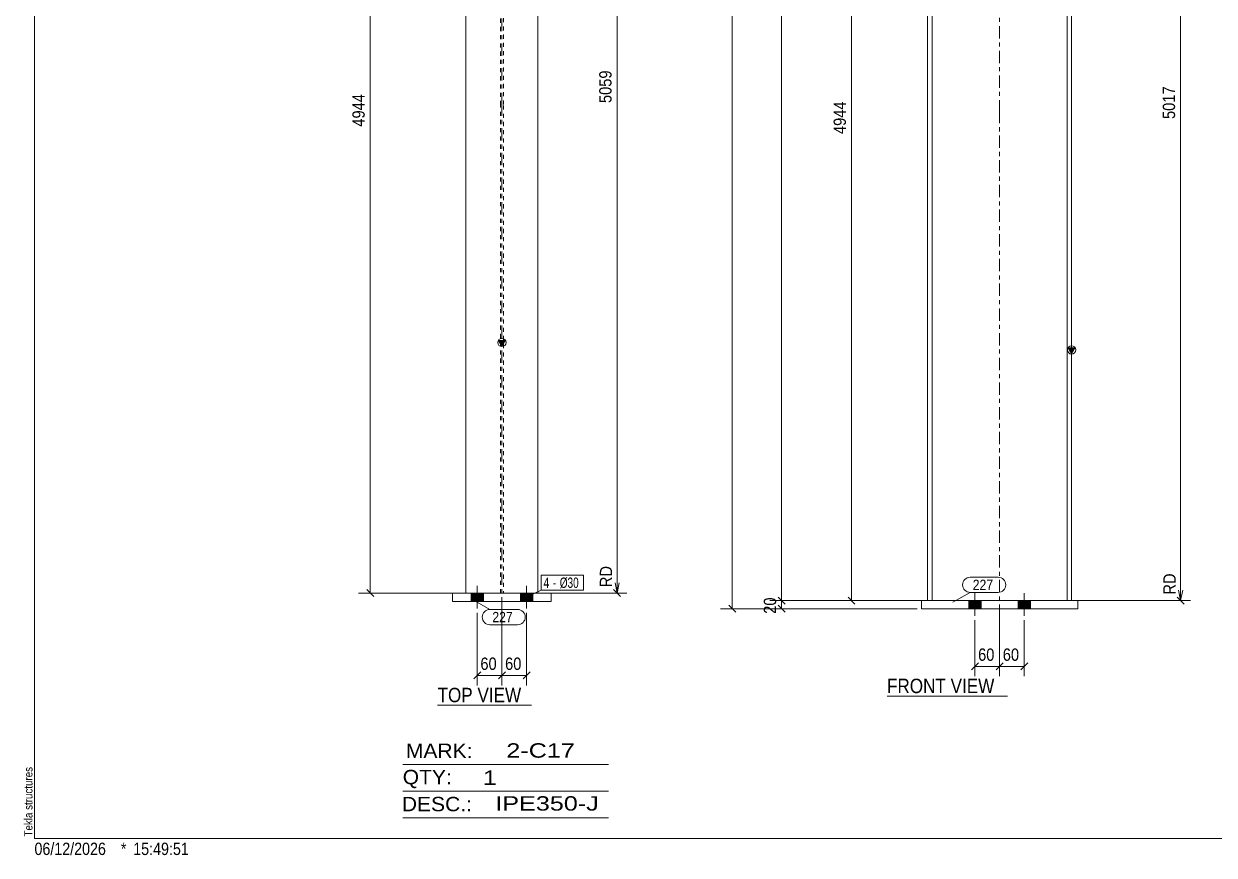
# Model space of a CAD drawing. Header units: millimetres. Extents: x 2 to 579, y 1 to 405.
# Drawn here: x 2.4 to 291.8, y 1 to 203 of the extents above; entities that cross this region are included whole.
import ezdxf

# ---------------------------------------------------------------- set-up
doc = ezdxf.new("R2010")
doc.units = ezdxf.units.MM
for name, pattern in [('XKITLINE00', [0]), ('XKITLINE01', [4, 1, -1, 1, -1]), ('XKITLINE03', [6, 3, -1, 1, -1])]:
    doc.linetypes.add(name, pattern=pattern)
for name, color, linetype, lineweight in [('Bolt', 3, 'Continuous', 0), ('BoltMark', 7, 'Continuous', 0), ('Dimensions', 7, 'Continuous', 0), ('DrawingSheet', 5, 'Continuous', 0), ('OtherObjectType', 7, 'Continuous', 0), ('Part', 2, 'Continuous', 0), ('PartMark', 7, 'Continuous', 0)]:
    doc.layers.add(name, color=color, linetype=linetype, lineweight=lineweight)
doc.styles.add('ARIAL', font='ARIAL.TTF')
doc.styles.add('ARIAL_NARROW', font='ARIALN.TTF')

# ---------------------------------------------------------------- blocks, each defined once
blk = doc.blocks.new('*A3')
at = {"layer": 'Bolt'}
for points in [[(235.09, 62.84), (235.09, 60.84), (232.09, 60.84), (232.09, 62.84)], [(235.09, 62.84), (235.09, 60.84), (232.09, 60.84), (232.09, 62.84)], [(247.09, 62.84), (247.09, 60.84), (244.09, 60.84), (244.09, 62.84)], [(247.09, 62.84), (247.09, 60.84), (244.09, 60.84), (244.09, 62.84)]]:
    blk.add_hatch(color=3, dxfattribs=at).paths.add_polyline_path(points, flags=17)
at = {"layer": 'Bolt', "color": 3, "linetype": 'XKITLINE00', "lineweight": 0}
for p, q in [((233.59, 64.59), (233.59, 59.09)), ((233.59, 64.59), (233.59, 59.09)), ((245.59, 64.59), (245.59, 59.09)), ((245.59, 64.59), (245.59, 59.09)), ((232.09, 62.84), (232.09, 60.84)), ((232.09, 62.84), (232.09, 60.84)), ((235.09, 62.84), (235.09, 60.84)), ((235.09, 62.84), (235.09, 60.84)), ((244.09, 62.84), (244.09, 60.84)), ((244.09, 62.84), (244.09, 60.84)), ((247.09, 62.84), (247.09, 60.84)), ((247.09, 62.84), (247.09, 60.84))]:
    blk.add_line(p, q, dxfattribs=at)
blk = doc.blocks.new('*A4')
at = {"layer": 'Part'}
blk.add_hatch(color=2, dxfattribs=at).paths.add_polyline_path([(256.29, 124.24), (257.89, 124.24), (257.09, 122.84)], flags=17)
at = {"layer": 'Part', "color": 7, "linetype": 'XKITLINE03', "lineweight": 0}
for p, q in [((239.59, 181.44), (239.59, 378.83)), ((239.59, 52.84), (239.59, 181.34))]:
    blk.add_line(p, q, dxfattribs=at)
at = {"layer": 'Part', "color": 2, "linetype": 'XKITLINE00', "lineweight": 0}
for p, q in [((223.19, 370.56), (222.09, 370.68)), ((222.09, 370.68), (222.09, 181.44)), ((223.19, 370.56), (223.19, 181.44)), ((255.99, 367.1), (255.99, 181.44)), ((257.09, 366.99), (255.99, 367.1)), ((257.09, 181.44), (257.09, 366.99)), ((222.09, 181.34), (222.09, 62.84)), ((223.19, 181.34), (223.19, 62.84)), ((255.99, 181.34), (255.99, 62.84)), ((257.09, 62.84), (257.09, 181.34)), ((257.09, 122.84), (256.29, 124.24)), ((256.29, 124.24), (257.89, 124.24)), ((257.89, 124.24), (257.09, 122.84))]:
    blk.add_line(p, q, dxfattribs=at)
at = {"layer": 'Part', "color": 7, "linetype": 'XKITLINE01', "lineweight": 0}
for p, q in [((255.99, 367.1), (223.19, 370.56)), ((257.09, 62.84), (222.09, 62.84))]:
    blk.add_line(p, q, dxfattribs=at)
at = {"layer": 'Part', "color": 2, "linetype": 'XKITLINE00', "lineweight": 0}
blk.add_circle((257.09, 123.74), 1, dxfattribs=at)
blk = doc.blocks.new('*A5')
at = {"layer": 'Part', "color": 2, "linetype": 'XKITLINE00', "lineweight": 0}
for p, q in [((258.59, 62.84), (220.59, 62.84)), ((220.59, 62.84), (220.59, 60.84)), ((258.59, 60.84), (220.59, 60.84)), ((258.59, 62.84), (258.59, 60.84))]:
    blk.add_line(p, q, dxfattribs=at)
blk = doc.blocks.new('*A11')
at = {"layer": 'Bolt'}
for points in [[(114.11, 64.63), (114.11, 62.63), (111.11, 62.63), (111.11, 64.63)], [(114.11, 64.63), (114.11, 62.63), (111.11, 62.63), (111.11, 64.63)], [(126.11, 64.63), (126.11, 62.63), (123.11, 62.63), (123.11, 64.63)], [(126.11, 64.63), (126.11, 62.63), (123.11, 62.63), (123.11, 64.63)]]:
    blk.add_hatch(color=3, dxfattribs=at).paths.add_polyline_path(points, flags=17)
at = {"layer": 'Bolt', "color": 3, "linetype": 'XKITLINE00', "lineweight": 0}
for p, q in [((111.11, 64.63), (111.11, 62.63)), ((111.11, 64.63), (111.11, 62.63)), ((112.61, 66.38), (112.61, 60.88)), ((112.61, 66.38), (112.61, 60.88)), ((114.11, 64.63), (114.11, 62.63)), ((114.11, 64.63), (114.11, 62.63)), ((123.11, 64.63), (123.11, 62.63)), ((123.11, 64.63), (123.11, 62.63)), ((124.61, 66.38), (124.61, 60.88)), ((124.61, 66.38), (124.61, 60.88)), ((126.11, 64.63), (126.11, 62.63)), ((126.11, 64.63), (126.11, 62.63))]:
    blk.add_line(p, q, dxfattribs=at)
blk = doc.blocks.new('*A12')
at = {"layer": 'Part'}
blk.add_hatch(color=2, dxfattribs=at).paths.add_polyline_path([(117.81, 126.03), (119.41, 126.03), (118.61, 124.63)], flags=17)
at = {"layer": 'Part', "color": 7, "linetype": 'XKITLINE03', "lineweight": 0}
for p, q in [((118.61, 183.23), (118.61, 380.63)), ((118.61, 54.63), (118.61, 183.13))]:
    blk.add_line(p, q, dxfattribs=at)
at = {"layer": 'Part', "color": 2, "linetype": 'XKITLINE00', "lineweight": 0}
for p, q in [((127.36, 372.48), (109.86, 372.48)), ((109.86, 372.48), (109.86, 183.23)), ((127.36, 183.23), (127.36, 372.48)), ((109.86, 183.13), (109.86, 64.63)), ((127.36, 64.63), (127.36, 183.13)), ((118.61, 124.63), (117.81, 126.03)), ((117.81, 126.03), (119.41, 126.03)), ((119.41, 126.03), (118.61, 124.63))]:
    blk.add_line(p, q, dxfattribs=at)
at = {"layer": 'Part', "color": 7, "linetype": 'XKITLINE01', "lineweight": 0}
for p, q in [((118.26, 372.36), (109.86, 372.36)), ((118.26, 183.23), (118.26, 372.36)), ((118.96, 372.36), (118.96, 183.23)), ((118.96, 372.36), (127.36, 372.36)), ((118.26, 368.9), (109.86, 368.9)), ((109.86, 368.79), (127.36, 368.79)), ((118.96, 368.9), (127.36, 368.9)), ((118.26, 64.63), (118.26, 183.13)), ((118.96, 183.13), (118.96, 64.63)), ((109.86, 64.63), (127.36, 64.63))]:
    blk.add_line(p, q, dxfattribs=at)
at = {"layer": 'Part', "color": 2, "linetype": 'XKITLINE00', "lineweight": 0}
blk.add_circle((118.61, 125.53), 1, dxfattribs=at)
blk = doc.blocks.new('*A13')
at = {"layer": 'Part', "color": 2, "linetype": 'XKITLINE00', "lineweight": 0}
for p, q in [((106.61, 62.63), (106.61, 64.63)), ((106.61, 64.63), (130.61, 64.63)), ((130.61, 64.63), (130.61, 62.63)), ((130.61, 62.63), (106.61, 62.63))]:
    blk.add_line(p, q, dxfattribs=at)
blk = doc.blocks.new('*A17')
at = {"layer": 'DrawingSheet', "color": 5, "linetype": 'XKITLINE00', "lineweight": 0}
for p, q in [((5, 405), (5, 5)), ((5, 5), (579, 5))]:
    blk.add_line(p, q, dxfattribs=at)
at = {"layer": 'DrawingSheet', "color": 5, "style": 'ARIAL', "width": 0.85}
blk.add_text('Tekla structures', height=2, rotation=90, dxfattribs=at).set_placement((4.5, 5.5))
blk = doc.blocks.new('*A21')
at = {"layer": 'OtherObjectType', "color": 6, "linetype": 'XKITLINE00', "lineweight": 0}
for p, q in [((94.5, 23), (144.5, 23)), ((94.5, 16.5), (144.5, 16.5)), ((94.5, 10), (144.5, 10))]:
    blk.add_line(p, q, dxfattribs=at)
at = {"layer": 'OtherObjectType', "color": 6, "style": 'ARIAL_NARROW'}
for s, width, p in [('MARK:', 1.275, (95.27, 24.58)), ('2-C17', 1.525501, (119.69, 24.65)), ('QTY:', 1.275, (94.5, 18.19)), ('1', 1.525501, (113.99, 18.05)), ('DESC.:', 1.275, (94.29, 11.63)), ('IPE350-J', 1.525501, (117, 11.79))]:
    blk.add_text(s, height=3.5, dxfattribs=dict(at, width=width)).set_placement(p)
blk = doc.blocks.new('*A24')
at = {"layer": 'OtherObjectType', "color": 7, "style": 'ARIAL_NARROW', "width": 1.008832}
for s, p in [('06/12/2026', (4.99, 1)), ('*', (26, 1)), ('15:49:51', (29, 1))]:
    blk.add_text(s, height=3, dxfattribs=at).set_placement(p)
blk = doc.blocks.new('*A25')
at = {"layer": 'Dimensions', "color": 7, "linetype": 'XKITLINE00', "lineweight": 0}
for p, q in [((221.19, 371.67), (171.76, 371.67)), ((173.76, 372.52), (175.46, 370.82)), ((174.61, 60.84), (174.61, 371.67)), ((219.59, 60.84), (171.76, 60.84)), ((173.76, 61.68), (175.46, 59.99))]:
    blk.add_line(p, q, dxfattribs=at)
at = {"layer": 'Dimensions', "color": 3}
for p in [(174.61, 371.67), (174.61, 60.84)]:
    blk.add_point(p, dxfattribs=at)
at = {"layer": 'Dimensions', "color": 3, "style": 'ARIAL', "width": 0.85}
blk.add_text('5697', height=3, rotation=90.0002, dxfattribs=at).set_placement((173.26, 211.8))
blk = doc.blocks.new('*A26')
at = {"layer": 'Dimensions', "color": 7, "linetype": 'XKITLINE00', "lineweight": 0}
for p, q in [((185.76, 63.68), (187.46, 61.99)), ((221.09, 62.84), (183.76, 62.84)), ((219.59, 60.84), (183.76, 60.84)), ((185.76, 61.68), (187.46, 59.99)), ((186.61, 60.84), (186.61, 62.84))]:
    blk.add_line(p, q, dxfattribs=at)
at = {"layer": 'Dimensions', "color": 3}
for p in [(186.61, 62.84), (186.61, 60.84)]:
    blk.add_point(p, dxfattribs=at)
at = {"layer": 'Dimensions', "color": 3, "style": 'ARIAL', "width": 0.85}
blk.add_text('20', height=3, rotation=90.0002, dxfattribs=at).set_placement((185.26, 59.61))
blk = doc.blocks.new('*A27')
at = {"layer": 'Dimensions', "color": 7, "linetype": 'XKITLINE00', "lineweight": 0}
for p, q in [((221.09, 370.68), (183.76, 370.68)), ((185.76, 371.53), (187.46, 369.83)), ((186.61, 62.84), (186.61, 370.68)), ((185.76, 63.68), (187.46, 61.99)), ((221.09, 62.84), (183.76, 62.84))]:
    blk.add_line(p, q, dxfattribs=at)
at = {"layer": 'Dimensions', "color": 3}
for p in [(186.61, 370.68), (186.61, 62.84)]:
    blk.add_point(p, dxfattribs=at)
at = {"layer": 'Dimensions', "color": 3, "style": 'ARIAL', "width": 0.85}
blk.add_text('5667', height=3, rotation=90.0002, dxfattribs=at).set_placement((185.26, 212.31))
blk = doc.blocks.new('*A29')
at = {"layer": 'Dimensions', "color": 7, "linetype": 'XKITLINE00', "lineweight": 0}
for p, q in [((222.19, 298.44), (200.74, 298.44)), ((202.74, 299.28), (204.43, 297.59)), ((203.59, 62.84), (203.59, 298.44)), ((202.74, 63.68), (204.43, 61.99)), ((221.09, 62.84), (200.74, 62.84))]:
    blk.add_line(p, q, dxfattribs=at)
at = {"layer": 'Dimensions', "color": 3}
for p in [(203.59, 298.44), (203.59, 62.84)]:
    blk.add_point(p, dxfattribs=at)
at = {"layer": 'Dimensions', "color": 3, "style": 'ARIAL', "width": 0.85}
blk.add_text('4944', height=3, dxfattribs=at).set_placement((204.89, 299.64))
blk.add_text('4944', height=3, rotation=90.0002, dxfattribs=at).set_placement((202.24, 176.19))
blk = doc.blocks.new('*A31')
at = {"layer": 'Dimensions', "color": 7, "linetype": 'XKITLINE00', "lineweight": 0}
for p, q in [((262.14, 305.76), (285.99, 305.76)), ((282.74, 306.61), (284.43, 304.91)), ((283.59, 62.84), (283.59, 305.76)), ((283.59, 70.06), (283.59, 62.84)), ((282.74, 63.68), (284.43, 61.99)), ((283.09, 65.34), (283.59, 62.84)), ((284.09, 65.34), (283.59, 62.84)), ((258.09, 62.84), (285.99, 62.84)), ((258.09, 62.84), (285.99, 62.84))]:
    blk.add_line(p, q, dxfattribs=at)
at = {"layer": 'Dimensions', "color": 3}
for p in [(283.59, 305.76), (283.59, 62.84)]:
    blk.add_point(p, dxfattribs=at)
at = {"layer": 'Dimensions', "color": 7}
blk.add_point((283.59, 62.84), dxfattribs=at)
at = {"layer": 'Dimensions', "color": 3, "style": 'ARIAL', "width": 0.85}
blk.add_text('5017', height=3, dxfattribs=at).set_placement((268.89, 306.96))
for s, p in [('5017', (282.24, 179.85)), ('RD', (282.39, 64.28))]:
    blk.add_text(s, height=3, rotation=90.0002, dxfattribs=at).set_placement(p)
blk = doc.blocks.new('*A38')
at = {"layer": 'Dimensions', "color": 7, "linetype": 'XKITLINE00', "lineweight": 0}
for p, q in [((239.59, 61.84), (239.59, 44.44)), ((233.59, 58.09), (233.59, 44.44)), ((234.43, 47.68), (232.74, 45.99)), ((233.59, 46.84), (239.59, 46.84)), ((240.43, 47.68), (238.74, 45.99))]:
    blk.add_line(p, q, dxfattribs=at)
at = {"layer": 'Dimensions', "color": 3}
for p in [(233.59, 46.84), (239.59, 46.84)]:
    blk.add_point(p, dxfattribs=at)
at = {"layer": 'Dimensions', "color": 3, "style": 'ARIAL', "width": 0.85}
blk.add_text('60', height=3, dxfattribs=at).set_placement((234.36, 48.19))
blk = doc.blocks.new('*A39')
at = {"layer": 'Dimensions', "color": 7, "linetype": 'XKITLINE00', "lineweight": 0}
for p, q in [((239.59, 61.84), (239.59, 44.44)), ((245.59, 58.09), (245.59, 44.44)), ((240.43, 47.68), (238.74, 45.99)), ((239.59, 46.84), (245.59, 46.84)), ((246.43, 47.68), (244.74, 45.99))]:
    blk.add_line(p, q, dxfattribs=at)
at = {"layer": 'Dimensions', "color": 3}
for p in [(239.59, 46.84), (245.59, 46.84)]:
    blk.add_point(p, dxfattribs=at)
at = {"layer": 'Dimensions', "color": 3, "style": 'ARIAL', "width": 0.85}
blk.add_text('60', height=3, dxfattribs=at).set_placement((240.36, 48.19))
blk = doc.blocks.new('*A45')
at = {"layer": 'PartMark', "color": 7, "linetype": 'XKITLINE00', "lineweight": 0}
for p, q in [((232.46, 68.5), (239.22, 68.5)), ((228.21, 62.41), (232.46, 64.8)), ((232.46, 64.8), (239.22, 64.8))]:
    blk.add_line(p, q, dxfattribs=at)
for centre, start, end in [((232.46, 66.65), 90, 270), ((239.22, 66.65), 270, 90)]:
    blk.add_arc(centre, 1.85, start, end, dxfattribs=at)
at = {"layer": 'PartMark', "color": 3, "style": 'ARIAL', "width": 0.85}
blk.add_text('227', height=2.5, dxfattribs=at).set_placement((233.06, 65.4))
blk = doc.blocks.new('*A48')
at = {"layer": 'OtherObjectType', "color": 7, "linetype": 'XKITLINE00', "lineweight": 0}
blk.add_line((212.22, 39.59), (241.52, 39.59), dxfattribs=at)
at = {"layer": 'OtherObjectType', "color": 7, "style": 'ARIAL', "width": 0.85}
blk.add_text('FRONT VIEW', height=3.5, dxfattribs=at).set_placement((212.22, 40.34))
blk = doc.blocks.new('*A50')
at = {"layer": 'Dimensions', "color": 7, "linetype": 'XKITLINE00', "lineweight": 0}
for p, q in [((118.61, 63.63), (118.61, 42.23)), ((112.61, 59.88), (112.61, 42.23)), ((113.45, 45.48), (111.76, 43.79)), ((112.61, 44.63), (118.61, 44.63)), ((119.45, 45.48), (117.76, 43.79))]:
    blk.add_line(p, q, dxfattribs=at)
at = {"layer": 'Dimensions', "color": 3}
for p in [(112.61, 44.63), (118.61, 44.63)]:
    blk.add_point(p, dxfattribs=at)
at = {"layer": 'Dimensions', "color": 3, "style": 'ARIAL', "width": 0.85}
blk.add_text('60', height=3, dxfattribs=at).set_placement((113.38, 45.98))
blk = doc.blocks.new('*A51')
at = {"layer": 'Dimensions', "color": 7, "linetype": 'XKITLINE00', "lineweight": 0}
for p, q in [((118.61, 63.63), (118.61, 42.23)), ((124.61, 59.88), (124.61, 42.23)), ((119.45, 45.48), (117.76, 43.79)), ((118.61, 44.63), (124.61, 44.63)), ((125.45, 45.48), (123.76, 43.79))]:
    blk.add_line(p, q, dxfattribs=at)
at = {"layer": 'Dimensions', "color": 3}
for p in [(118.61, 44.63), (124.61, 44.63)]:
    blk.add_point(p, dxfattribs=at)
at = {"layer": 'Dimensions', "color": 3, "style": 'ARIAL', "width": 0.85}
blk.add_text('60', height=3, dxfattribs=at).set_placement((119.38, 45.98))
blk = doc.blocks.new('*A54')
at = {"layer": 'Dimensions', "color": 7, "linetype": 'XKITLINE00', "lineweight": 0}
for p, q in [((85.76, 301.08), (87.45, 299.39)), ((109.26, 300.23), (83.76, 300.23)), ((86.61, 64.63), (86.61, 300.23)), ((108.86, 64.63), (83.76, 64.63)), ((85.76, 65.48), (87.45, 63.79))]:
    blk.add_line(p, q, dxfattribs=at)
at = {"layer": 'Dimensions', "color": 3}
for p in [(86.61, 300.23), (86.61, 64.63)]:
    blk.add_point(p, dxfattribs=at)
at = {"layer": 'Dimensions', "color": 3, "style": 'ARIAL', "width": 0.85}
blk.add_text('4944', height=3, dxfattribs=at).set_placement((87.91, 301.43))
blk.add_text('4944', height=3, rotation=90.0002, dxfattribs=at).set_placement((85.26, 177.98))
blk = doc.blocks.new('*A56')
at = {"layer": 'Dimensions', "color": 7, "linetype": 'XKITLINE00', "lineweight": 0}
for p, q in [((145.76, 312.56), (147.45, 310.87)), ((124.61, 311.71), (149.01, 311.71)), ((146.61, 64.63), (146.61, 311.71)), ((146.61, 71.86), (146.61, 64.63)), ((146.11, 67.13), (146.61, 64.63)), ((147.11, 67.13), (146.61, 64.63)), ((128.36, 64.63), (149.01, 64.63)), ((128.36, 64.63), (149.01, 64.63)), ((145.76, 65.48), (147.45, 63.79))]:
    blk.add_line(p, q, dxfattribs=at)
at = {"layer": 'Dimensions', "color": 3}
for p in [(146.61, 311.71), (146.61, 64.63)]:
    blk.add_point(p, dxfattribs=at)
at = {"layer": 'Dimensions', "color": 7}
blk.add_point((146.61, 64.63), dxfattribs=at)
at = {"layer": 'Dimensions', "color": 3, "style": 'ARIAL', "width": 0.85}
blk.add_text('5059', height=3, dxfattribs=at).set_placement((131.91, 312.91))
for s, p in [('5059', (145.26, 183.72)), ('RD', (145.41, 66.08))]:
    blk.add_text(s, height=3, rotation=90.0002, dxfattribs=at).set_placement(p)
blk = doc.blocks.new('*A63')
at = {"layer": 'BoltMark', "color": 7, "linetype": 'XKITLINE00', "lineweight": 0}
for p, q in [((128.14, 69.02), (138.44, 69.02)), ((128.14, 65.32), (128.14, 69.02)), ((138.44, 65.32), (138.44, 69.02)), ((124.61, 63.63), (128.14, 65.32)), ((128.14, 65.32), (138.44, 65.32))]:
    blk.add_line(p, q, dxfattribs=at)
at = {"layer": 'BoltMark', "color": 3, "style": 'ARIAL_NARROW', "width": 0.85}
for s, p in [('4', (128.74, 65.92)), ('-', (131.01, 65.92)), ('Ø30', (132.67, 65.92))]:
    blk.add_text(s, height=2.5, dxfattribs=at).set_placement(p)
blk = doc.blocks.new('*A68')
at = {"layer": 'PartMark', "color": 7, "linetype": 'XKITLINE00', "lineweight": 0}
for p, q in [((111.44, 63.06), (115.68, 60.67)), ((115.68, 60.67), (122.44, 60.67)), ((115.68, 56.97), (122.44, 56.97))]:
    blk.add_line(p, q, dxfattribs=at)
for centre, start, end in [((115.68, 58.82), 90, 270), ((122.44, 58.82), 270, 90)]:
    blk.add_arc(centre, 1.85, start, end, dxfattribs=at)
at = {"layer": 'PartMark', "color": 3, "style": 'ARIAL', "width": 0.85}
blk.add_text('227', height=2.5, dxfattribs=at).set_placement((116.28, 57.57))
blk = doc.blocks.new('*A70')
at = {"layer": 'OtherObjectType', "color": 7, "linetype": 'XKITLINE00', "lineweight": 0}
blk.add_line((102.97, 37.38), (125.79, 37.38), dxfattribs=at)
at = {"layer": 'OtherObjectType', "color": 7, "style": 'ARIAL', "width": 0.85}
blk.add_text('TOP VIEW', height=3.5, dxfattribs=at).set_placement((102.97, 38.13))

msp = doc.modelspace()

# ---------------------------------------------------------------- block references
at = {"lineweight": 0}
for name in ['*A17', '*A25', '*A27', '*A56', '*A31', '*A54', '*A29', '*A63', '*A45', '*A13', '*A11', '*A26', '*A3', '*A68', '*A50', '*A51', '*A5', '*A38', '*A39', '*A48', '*A70', '*A21', '*A24']:
    msp.add_blockref(name, (0, 0), dxfattribs=at)
at = {"layer": 'Part', "lineweight": 0}
for name in ['*A12', '*A4']:
    msp.add_blockref(name, (0, 0), dxfattribs=at)

doc.saveas('drawing.dxf')
